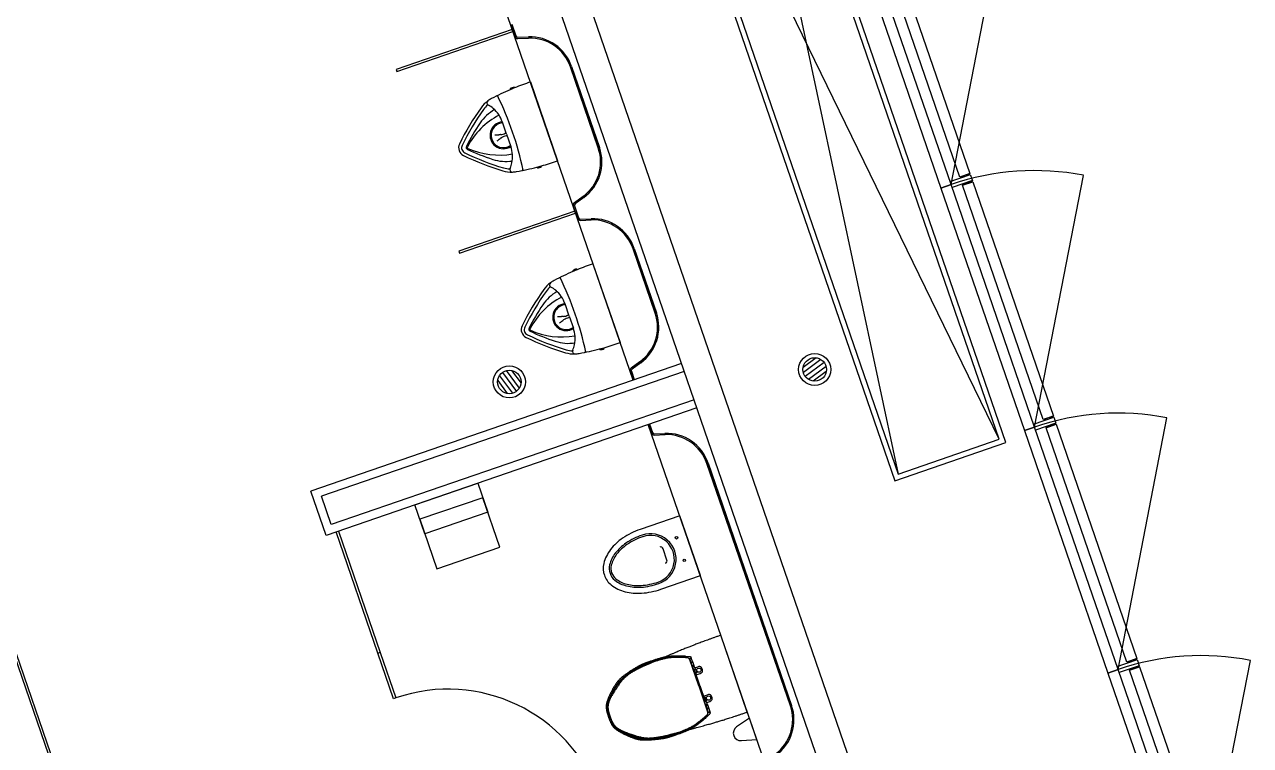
# Model space of a CAD drawing. Extents: x 809431 to 809707, y 818703 to 819368.
# Drawn here: x 809657.83 to 809663.56, y 818744.02 to 818747.39 of the extents above; entities that cross this region are included whole.
import ezdxf

# ---------------------------------------------------------------- set-up
doc = ezdxf.new("R2010")
doc.units = 0
for name, color, linetype in [('Floor Fin', 7, 'Continuous'), ('MAJ221__', 7, 'Continuous'), ('MAJ322__', 7, 'Continuous'), ('MAJ325__', 7, 'Continuous'), ('MAJ342__', 7, 'Continuous'), ('MAJ421__', 7, 'Continuous'), ('MAJ570__', 7, 'Continuous'), ('MAJ740__', 7, 'Continuous')]:
    doc.layers.add(name, color=color, linetype=linetype)

msp = doc.modelspace()

# ---------------------------------------------------------------- linework, layer by layer
at = {"layer": 'Floor Fin'}
for p, q in [((809661.5313, 818745.8346), (809661.4706, 818745.7897)), ((809660.0815, 818745.7747), (809660.1424, 818745.6923)), ((809660.1056, 818745.7758), (809660.1505, 818745.7151)), ((809661.554, 818745.8266), (809661.4716, 818745.7656)), ((809661.5689, 818745.8127), (809661.4805, 818745.7473)), ((809661.5778, 818745.7944), (809661.4954, 818745.7335)), ((809660.0413, 818745.7282), (809660.0862, 818745.6675)), ((809660.0493, 818745.7509), (809660.1103, 818745.6686)), ((809660.0632, 818745.7659), (809660.1286, 818745.6774)), ((809661.5789, 818745.7703), (809661.5182, 818745.7254))]:
    msp.add_line(p, q, dxfattribs=at)
for centre, radius in [((809661.5247, 818745.78), 0.075), ((809661.5247, 818745.78), 0.055), ((809660.0959, 818745.7216), 0.075), ((809660.0959, 818745.7216), 0.055)]:
    msp.add_circle(centre, radius, dxfattribs=at)
at = {"layer": 'MAJ221__'}
for p, q in [((809662.5314, 818741.5048), (809657.9214, 818754.8934)), ((809662.3535, 818741.5916), (809657.8346, 818754.7154)), ((809660.9145, 818745.7708), (809659.2173, 818745.1864)), ((809660.96, 818745.6385), (809659.2628, 818745.0541)), ((809659.2628, 818745.0541), (809659.2173, 818745.1864))]:
    msp.add_line(p, q, dxfattribs=at)
at = {"layer": 'MAJ322__'}
for p, q in [((809662.1629, 818746.6449), (809662.3919, 818747.8229)), ((809662.5536, 818745.5103), (809662.7826, 818746.6882)), ((809662.9443, 818744.3757), (809663.1732, 818745.5536)), ((809663.335, 818743.241), (809663.5639, 818744.419))]:
    msp.add_line(p, q, dxfattribs=at)
for centre in [(809662.5536, 818745.5103), (809662.9443, 818744.3757), (809663.335, 818743.241)]:
    msp.add_arc(centre, 1.2, 79, 109, dxfattribs=at)
at = {"layer": 'MAJ325__'}
for points in [[(809662.1629, 818746.6449), (809661.7722, 818747.7795), (809661.725, 818747.7632), (809662.1156, 818746.6286)], [(809662.5536, 818745.5103), (809662.1629, 818746.6449), (809662.1156, 818746.6286), (809662.5063, 818745.494)], [(809662.9443, 818744.3757), (809662.5536, 818745.5103), (809662.5063, 818745.494), (809662.897, 818744.3594)], [(809659.4807, 818744.4522), (809659.2853, 818745.0195), (809659.2967, 818745.0234), (809659.492, 818744.4561)], [(809657.9678, 818743.9313), (809657.7725, 818744.4986), (809657.7611, 818744.4947), (809657.9565, 818743.9274)], [(809659.5539, 818744.2394), (809659.4807, 818744.4522), (809659.492, 818744.4561), (809659.5653, 818744.2433)], [(809663.335, 818743.241), (809662.9443, 818744.3757), (809662.897, 818744.3594), (809663.2877, 818743.2248)]]:
    msp.add_lwpolyline(points, close=True, dxfattribs=at)
msp.add_arc((809659.8094, 818743.5342), 0.75, 19.91665, 109, dxfattribs=at)
at = {"layer": 'MAJ342__'}
for points in [[(809661.8733, 818747.7932), (809662.251, 818746.6964), (809662.2037, 818746.6801), (809661.826, 818747.7769)], [(809662.2526, 818746.6916), (809662.2624, 818746.6633), (809662.1678, 818746.6307), (809662.158, 818746.6591)], [(809662.2497, 818746.6907), (809662.2481, 818746.6954), (809662.2065, 818746.6811), (809662.2081, 818746.6763)], [(809662.264, 818746.6585), (809662.6416, 818745.5617), (809662.5944, 818745.5455), (809662.2167, 818746.6423)], [(809662.2595, 818746.6623), (809662.2611, 818746.6576), (809662.2195, 818746.6432), (809662.2179, 818746.648)], [(809662.6433, 818745.557), (809662.653, 818745.5287), (809662.5585, 818745.4961), (809662.5487, 818745.5245)], [(809662.6404, 818745.556), (809662.6388, 818745.5608), (809662.5972, 818745.5464), (809662.5988, 818745.5417)], [(809662.6547, 818745.5239), (809663.0323, 818744.4271), (809662.985, 818744.4108), (809662.6074, 818745.5076)], [(809662.6502, 818745.5277), (809662.6518, 818745.523), (809662.6102, 818745.5086), (809662.6086, 818745.5134)], [(809663.0339, 818744.4224), (809663.0437, 818744.394), (809662.9492, 818744.3615), (809662.9394, 818744.3898)], [(809663.0311, 818744.4214), (809663.0295, 818744.4261), (809662.9879, 818744.4118), (809662.9895, 818744.4071)], [(809663.0453, 818744.3893), (809663.423, 818743.2925), (809663.3757, 818743.2762), (809662.9981, 818744.373)], [(809663.0409, 818744.3931), (809663.0425, 818744.3883), (809663.0009, 818744.374), (809662.9993, 818744.3787)]]:
    msp.add_lwpolyline(points, close=True, dxfattribs=at)
at = {"layer": 'MAJ421__'}
for p, q in [((809660.1018, 818747.3939), (809660.1208, 818747.3387)), ((809660.1075, 818747.3958), (809660.1265, 818747.3406)), ((809660.1353, 818747.3346), (809660.1853, 818747.3363)), ((809660.1355, 818747.3286), (809660.1855, 818747.3303)), ((809660.3816, 818747.1955), (809660.5122, 818746.8162)), ((809660.3873, 818747.1975), (809660.5179, 818746.8182)), ((809660.4407, 818746.5893), (809660.4002, 818746.5599)), ((809660.4442, 818746.5845), (809660.4037, 818746.5551)), ((809660.3948, 818746.5429), (809660.4138, 818746.4877)), ((809660.4005, 818746.5448), (809660.4195, 818746.4896)), ((809660.4283, 818746.4836), (809660.4783, 818746.4853)), ((809660.4285, 818746.4776), (809660.4785, 818746.4793)), ((809660.6803, 818746.3465), (809660.7841, 818746.045)), ((809660.6746, 818746.3446), (809660.7784, 818746.043)), ((809660.9014, 818745.8086), (809659.1664, 818745.2112)), ((809660.7069, 818745.8161), (809660.6664, 818745.7867)), ((809660.7104, 818745.8113), (809660.6699, 818745.7818)), ((809660.661, 818745.7697), (809660.6745, 818745.7305)), ((809660.6667, 818745.7716), (809660.6802, 818745.7325)), ((809660.9731, 818745.6006), (809659.238, 818745.0032)), ((809660.7461, 818745.5225), (809660.7596, 818745.4833)), ((809660.7518, 818745.5245), (809660.7653, 818745.4853)), ((809660.7741, 818745.4792), (809660.8241, 818745.481)), ((809660.7743, 818745.4732), (809660.8244, 818745.475)), ((809661.0204, 818745.3402), (809661.4109, 818744.2064)), ((809661.0261, 818745.3422), (809661.4165, 818744.2083)), ((809659.238, 818745.0032), (809659.1664, 818745.2112))]:
    msp.add_line(p, q, dxfattribs=at)
for centre, radius, start, end in [((809660.135, 818747.3435), 0.015, 199, 272), ((809660.135, 818747.3435), 0.009, 199, 272), ((809660.1925, 818747.1304), 0.206, 19, 92), ((809660.1925, 818747.1304), 0.2, 19, 92), ((809660.3231, 818746.7511), 0.2, 306, 19), ((809660.3231, 818746.7511), 0.206, 306, 19), ((809660.409, 818746.5478), 0.015, 126, 199), ((809660.409, 818746.5478), 0.009, 126, 199), ((809660.428, 818746.4926), 0.015, 199, 272), ((809660.428, 818746.4926), 0.009, 199, 272), ((809660.4855, 818746.2795), 0.206, 19, 92), ((809660.4855, 818746.2795), 0.2, 19, 92), ((809660.5893, 818745.9779), 0.2, 306, 19), ((809660.5893, 818745.9779), 0.206, 306, 19), ((809660.6752, 818745.7746), 0.015, 126, 199), ((809660.6752, 818745.7746), 0.009, 126, 199), ((809660.7738, 818745.4882), 0.009, 199, 272), ((809660.7738, 818745.4882), 0.015, 199, 272), ((809660.8313, 818745.2751), 0.206, 19, 92), ((809660.8313, 818745.2751), 0.2, 19, 92), ((809661.2218, 818744.1412), 0.2, 306, 19), ((809661.2218, 818744.1412), 0.206, 306, 19)]:
    msp.add_arc(centre, radius, start, end, dxfattribs=at)
at = {"layer": 'MAJ570__'}
for p, q in [((809661.0533, 818749.3299), (809661.9154, 818745.2905)), ((809662.3881, 818745.4533), (809660.5805, 818749.1671))]:
    msp.add_line(p, q, dxfattribs=at)
for points in [[(809661.8999, 818745.2587), (809662.4199, 818745.4378), (809661.0688, 818749.3617), (809660.5488, 818749.1826)], [(809661.9154, 818745.2905), (809662.3881, 818745.4533), (809661.0533, 818749.3299), (809660.5805, 818749.1671)]]:
    msp.add_lwpolyline(points, close=True, dxfattribs=at)
at = {"layer": 'MAJ740__'}
for p, q in [((809660.6745, 818745.7305), (809659.3788, 818749.4937)), ((809660.1205, 818747.0976), (809660.1199, 818747.099)), ((809660.1943, 818747.1252), (809660.3213, 818746.7564)), ((809660.0995, 818747.0908), (809660.1002, 818747.0891)), ((809660.0829, 818746.8805), (809660.0633, 818746.9373)), ((809660.0284, 818746.8779), (809660.0332, 818746.8782)), ((809660.0332, 818746.8782), (809660.0373, 818746.8783)), ((809660.0373, 818746.8783), (809660.0414, 818746.8783)), ((809660.0414, 818746.8783), (809660.0462, 818746.8783)), ((809660.0491, 818746.8784), (809660.0462, 818746.8783)), ((809660.0515, 818746.8785), (809660.0491, 818746.8784)), ((809660.0539, 818746.8787), (809660.0515, 818746.8785)), ((809660.0562, 818746.879), (809660.0539, 818746.8787)), ((809660.0569, 818746.8628), (809660.0549, 818746.8614)), ((809660.0589, 818746.8641), (809660.0569, 818746.8628)), ((809660.0783, 818746.8861), (809660.0762, 818746.8851)), ((809660.0806, 818746.8872), (809660.0783, 818746.8861)), ((809660.0827, 818746.8733), (809660.0804, 818746.8728)), ((809660.0852, 818746.8739), (809660.0827, 818746.8733)), ((809660.0829, 818746.8805), (809660.1024, 818746.8238)), ((809660.0383, 818746.8491), (809660.0423, 818746.8518)), ((809660.0423, 818746.8518), (809660.0456, 818746.8542)), ((809660.0456, 818746.8542), (809660.0488, 818746.8567)), ((809660.0488, 818746.8567), (809660.0526, 818746.8598)), ((809660.0549, 818746.8614), (809660.0526, 818746.8598)), ((809660.2249, 818746.7269), (809660.2254, 818746.7251)), ((809660.2466, 818746.7312), (809660.2461, 818746.7327)), ((809660.3925, 818746.2398), (809660.3932, 818746.2381)), ((809660.4135, 818746.2466), (809660.4129, 818746.248)), ((809660.4873, 818746.2742), (809660.6143, 818745.9054)), ((809660.3759, 818746.0296), (809660.3564, 818746.0863)), ((809660.3214, 818746.027), (809660.3262, 818746.0272)), ((809660.3262, 818746.0272), (809660.3303, 818746.0274)), ((809660.3303, 818746.0274), (809660.3344, 818746.0274)), ((809660.3344, 818746.0274), (809660.3392, 818746.0273)), ((809660.3353, 818746.0009), (809660.3386, 818746.0033)), ((809660.3386, 818746.0033), (809660.3418, 818746.0058)), ((809660.3421, 818746.0274), (809660.3392, 818746.0273)), ((809660.3418, 818746.0058), (809660.3456, 818746.0088)), ((809660.3445, 818746.0276), (809660.3421, 818746.0274)), ((809660.3469, 818746.0278), (809660.3445, 818746.0276)), ((809660.3479, 818746.0105), (809660.3456, 818746.0088)), ((809660.3492, 818746.028), (809660.3469, 818746.0278)), ((809660.3499, 818746.0119), (809660.3479, 818746.0105)), ((809660.3519, 818746.0132), (809660.3499, 818746.0119)), ((809660.3713, 818746.0352), (809660.3692, 818746.0341)), ((809660.3736, 818746.0363), (809660.3713, 818746.0352)), ((809660.3757, 818746.0224), (809660.3734, 818746.0219)), ((809660.3782, 818746.0229), (809660.3757, 818746.0224)), ((809660.3759, 818746.0296), (809660.3954, 818745.9728)), ((809660.3313, 818745.9981), (809660.3353, 818746.0009)), ((809660.5179, 818745.8759), (809660.5184, 818745.8741)), ((809660.5396, 818745.8802), (809660.5391, 818745.8817)), ((809661.3069, 818743.8938), (809660.7461, 818745.5225)), ((809661.2095, 818744.1767), (809661.0856, 818744.5367)), ((809660.9395, 818744.4354), (809660.9224, 818744.4368)), ((809660.9474, 818744.4313), (809660.9402, 818744.4265)), ((809660.9821, 818744.2994), (809660.9402, 818744.4211)), ((809660.9457, 818744.4113), (809660.9413, 818744.4241)), ((809660.9536, 818744.413), (809660.9469, 818744.4107)), ((809660.9504, 818744.3962), (809660.9471, 818744.4055)), ((809660.9549, 818744.4093), (809660.9478, 818744.4068)), ((809660.9536, 818744.413), (809660.9489, 818744.4266)), ((809660.9588, 818744.398), (809660.9516, 818744.3956)), ((809660.9613, 818744.3937), (809660.9549, 818744.4124)), ((809660.9599, 818744.3914), (809660.9533, 818744.3891)), ((809660.9534, 818744.3889), (809660.984, 818744.3)), ((809660.9607, 818744.3924), (809660.954, 818744.3901)), ((809660.9611, 818744.3908), (809660.9656, 818744.3777)), ((809660.9616, 818744.3747), (809660.9666, 818744.3765)), ((809660.9867, 818744.3013), (809660.9616, 818744.3742)), ((809660.965, 818744.3764), (809660.9622, 818744.3755)), ((809660.9634, 818744.3842), (809660.9774, 818744.3891)), ((809660.9669, 818744.3588), (809660.9721, 818744.3606)), ((809660.9679, 818744.3759), (809660.9727, 818744.3618)), ((809660.9704, 818744.3563), (809660.9681, 818744.3555)), ((809660.9695, 818744.356), (809660.9684, 818744.3593)), ((809660.9703, 818744.3552), (809660.9684, 818744.3545)), ((809660.9697, 818744.3508), (809660.9884, 818744.3573)), ((809660.9704, 818744.3563), (809660.9706, 818744.3558)), ((809660.9819, 818744.2999), (809661.0238, 818744.1783)), ((809661.0144, 818744.2118), (809660.9838, 818744.3006)), ((809660.9867, 818744.3013), (809661.0118, 818744.2284)), ((809661.0038, 818744.2517), (809661.0225, 818744.2582)), ((809661.007, 818744.2487), (809661.0051, 818744.248)), ((809661.0077, 818744.2479), (809661.0054, 818744.2471)), ((809661.0065, 818744.2438), (809661.0117, 818744.2456)), ((809661.0068, 818744.2476), (809661.008, 818744.2443)), ((809661.0077, 818744.2479), (809661.0076, 818744.2484)), ((809661.0121, 818744.2279), (809661.0172, 818744.2297)), ((809661.0178, 818744.2309), (809661.013, 818744.245)), ((809661.0159, 818744.2287), (809661.0131, 818744.2277)), ((809661.0217, 818744.215), (809661.0172, 818744.2281)), ((809661.0194, 818744.2216), (809661.0335, 818744.2264)), ((809661.0211, 818744.2138), (809661.0145, 818744.2115)), ((809661.0223, 818744.2135), (809661.0157, 818744.2112)), ((809661.0165, 818744.2041), (809661.0197, 818744.1948)), ((809661.0243, 818744.2079), (809661.0171, 818744.2054)), ((809661.0321, 818744.1666), (809661.0195, 818744.155)), ((809661.0281, 818744.1966), (809661.021, 818744.1942)), ((809661.0221, 818744.1893), (809661.0265, 818744.1765)), ((809661.0294, 818744.1929), (809661.0227, 818744.1906)), ((809661.0236, 818744.2128), (809661.03, 818744.1941)), ((809661.0358, 818744.1747), (809661.0271, 818744.174)), ((809661.0294, 818744.1929), (809661.0341, 818744.1793)), ((809661.2195, 818744.1477), (809661.1595, 818744.1074)), ((809661.2537, 818744.0484), (809661.2195, 818744.1477)), ((809661.1816, 818744.0432), (809661.2537, 818744.0484))]:
    msp.add_line(p, q, dxfattribs=at)
for points in [[(809660.1097, 818747.371), (809659.566, 818747.1838), (809659.5692, 818747.1743), (809660.1129, 818747.3615)], [(809660.5122, 818746.8162), (809660.3816, 818747.1955), (809660.3873, 818747.1975), (809660.5179, 818746.8182)], [(809660.4027, 818746.52), (809659.859, 818746.3328), (809659.8623, 818746.3234), (809660.4059, 818746.5106)], [(809660.7784, 818746.043), (809660.6746, 818746.3446), (809660.6803, 818746.3465), (809660.7841, 818746.045)], [(809661.4109, 818744.2064), (809661.0204, 818745.3402), (809661.0261, 818745.3422), (809661.4165, 818744.2083)], [(809659.9945, 818745.1124), (809659.7004, 818745.0112), (809659.6538, 818745.1464), (809659.9479, 818745.2476)], [(809660.0511, 818744.9479), (809659.9712, 818745.18), (809659.6771, 818745.0788), (809659.7571, 818744.8467)]]:
    msp.add_lwpolyline(points, close=True, dxfattribs=at)
for points in [[(809660.8933, 818745.0951), (809660.708, 818745.0313)], [(809660.8044, 818744.7514), (809660.9897, 818744.8153), (809660.8933, 818745.0951)], [(809660.8334, 818744.8884), (809660.8151, 818744.9413)]]:
    msp.add_lwpolyline(points, dxfattribs=at)
for centre, radius in [((809660.878, 818744.9926), 0.006), ((809660.9145, 818744.8867), 0.006), ((809660.9829, 818744.3732), 0.00989), ((809661.028, 818744.2423), 0.00989)]:
    msp.add_circle(centre, radius, dxfattribs=at)
for centre, radius, start, end in [((809660.1014, 818747.0916), 0.002, 130.62499, 201.87565), ((809660.1196, 818747.0703), 0.03, 111.87565, 130.62499), ((809660.5945, 818745.9409), 1.25, 112.28356, 113.29222), ((809660.1196, 818747.0703), 0.03, 93.12631, 111.87565), ((809660.1181, 818747.0983), 0.002, 21.87565, 93.12631), ((809660.5945, 818745.9409), 1.25, 108.67109, 112.28356), ((809660.0777, 818746.9233), 0.14, 125.80396, 144.51924), ((809660.0028, 818747.0271), 0.012, 125.80396, 244.40472), ((809660.0777, 818746.9233), 0.14, 117.74806, 125.80396), ((809660.5945, 818745.9409), 1.25, 113.29222, 117.74806), ((809660.038, 818747.0546), 0.005, 25.8851, 116.5458), ((809658.693, 818746.402), 1.5, 19, 26.07813), ((809660.9408, 818746.308), 1.2, 144.51924, 153.97176), ((809660.9408, 818746.308), 1.186, 144.51924, 153.97176), ((809660.1251, 818746.8215), 0.2, 119.53153, 145.9995), ((809660.0777, 818746.9233), 0.126, 131.14411, 144.51924), ((809659.9544, 818746.9261), 0.1, 48.85262, 64.40472), ((809659.9215, 818746.8884), 0.15, 19, 48.85262), ((809660.7883, 818746.3742), 1, 145.9995, 153.30521), ((809660.21, 818746.6595), 0.35, 117.6384, 152.47001), ((809660.0687, 818746.8757), 0.063, 95.23027, 302.76973), ((809660.0687, 818746.8757), 0.058, 94.01189, 199), ((809660.0528, 818746.926), 0.0471, 274.14172, 299.74311), ((809660.0963, 818746.8028), 0.0718, 102.79178, 121.34215), ((809658.693, 818746.402), 1.5, 11.92186, 19), ((809659.8985, 818746.8171), 0.04, 153.97176, 199), ((809659.8985, 818746.8171), 0.026, 153.97176, 199), ((809659.8985, 818746.8171), 0.026, 199, 244.02824), ((809659.9039, 818746.8189), 0.01, 153.30521, 199), ((809659.9039, 818746.8189), 0.01, 199, 244.69479), ((809659.9041, 818746.819), 0.005, 152.47001, 199), ((809659.9041, 818746.819), 0.005, 199, 245.52998), ((809660.327, 818747.7139), 1, 244.69479, 252.00049), ((809660.047, 818747.133), 0.35, 245.52998, 280.3616), ((809660.0687, 818746.8757), 0.058, 199, 303.98811), ((809659.9606, 818746.775), 0.15, 349.14738, 19), ((809659.8985, 818746.8171), 0.04, 199, 244.02824), ((809660.4065, 818747.8599), 1.2, 244.02824, 253.48076), ((809660.4065, 818747.8599), 1.186, 244.02824, 253.48076), ((809660.0798, 818746.9531), 0.2, 252.00049, 278.46846), ((809659.9075, 818747.9359), 1.25, 285.71644, 289.32891), ((809660.1051, 818746.8437), 0.14, 253.48076, 272.19603), ((809660.1051, 818746.8437), 0.126, 253.48076, 266.85588), ((809660.11, 818746.7158), 0.012, 153.59527, 272.19603), ((809660.0097, 818746.7656), 0.1, 333.59527, 349.14738), ((809660.1051, 818746.8437), 0.14, 272.19603, 280.25194), ((809659.9075, 818747.9359), 1.25, 280.25194, 284.70778), ((809660.1547, 818746.7157), 0.005, 281.4542, 12.1149), ((809659.9075, 818747.9359), 1.25, 284.70778, 285.71644), ((809660.2274, 818746.7257), 0.002, 196.12435, 267.37501), ((809660.2286, 818746.7536), 0.03, 267.37501, 286.12435), ((809660.2286, 818746.7536), 0.03, 286.12435, 304.87369), ((809660.2447, 818746.7307), 0.002, 304.87369, 16.12435), ((809660.8875, 818745.09), 1.25, 113.29222, 117.74806), ((809660.3944, 818746.2406), 0.002, 130.62499, 201.87565), ((809660.4126, 818746.2193), 0.03, 111.87565, 130.62499), ((809660.8875, 818745.09), 1.25, 112.28356, 113.29222), ((809660.4126, 818746.2193), 0.03, 93.12631, 111.87565), ((809660.4111, 818746.2473), 0.002, 21.87565, 93.12631), ((809660.8875, 818745.09), 1.25, 108.67109, 112.28356), ((809660.3707, 818746.0723), 0.14, 125.80396, 144.51924), ((809660.2958, 818746.1761), 0.012, 125.80396, 244.40472), ((809660.3707, 818746.0723), 0.14, 117.74806, 125.80396), ((809660.331, 818746.2037), 0.005, 25.8851, 116.5458), ((809658.986, 818745.551), 1.5, 19, 26.07813), ((809661.2339, 818745.4571), 1.2, 144.51924, 153.97176), ((809661.2339, 818745.4571), 1.186, 144.51924, 153.97176), ((809660.503, 818745.8086), 0.35, 117.6384, 152.47001), ((809660.4181, 818745.9706), 0.2, 119.53153, 145.9995), ((809660.3707, 818746.0723), 0.126, 131.14411, 144.51924), ((809660.2474, 818746.0751), 0.1, 48.85262, 64.40472), ((809660.2145, 818746.0375), 0.15, 19, 48.85262), ((809661.0814, 818745.5232), 1, 145.9995, 153.30521), ((809660.3617, 818746.0247), 0.063, 95.23027, 302.76973), ((809660.3617, 818746.0247), 0.058, 94.01189, 199), ((809660.3617, 818746.0247), 0.058, 199, 303.98811), ((809660.3458, 818746.075), 0.0471, 274.14172, 299.74311), ((809660.3893, 818745.9518), 0.0718, 102.79178, 121.34215), ((809658.986, 818745.551), 1.5, 11.92186, 19), ((809660.1915, 818745.9661), 0.04, 153.97176, 199), ((809660.1915, 818745.9661), 0.04, 199, 244.02824), ((809660.1915, 818745.9661), 0.026, 153.97176, 199), ((809660.1915, 818745.9661), 0.026, 199, 244.02824), ((809660.1969, 818745.9679), 0.01, 153.30521, 199), ((809660.1969, 818745.9679), 0.01, 199, 244.69479), ((809660.1971, 818745.968), 0.005, 152.47001, 199), ((809660.1971, 818745.968), 0.005, 199, 245.52998), ((809660.62, 818746.8629), 1, 244.69479, 252.00049), ((809660.34, 818746.282), 0.35, 245.52998, 280.3616), ((809660.2536, 818745.924), 0.15, 349.14738, 19), ((809660.6995, 818747.0089), 1.2, 244.02824, 253.48076), ((809660.6995, 818747.0089), 1.186, 244.02824, 253.48076), ((809660.3728, 818746.1021), 0.2, 252.00049, 278.46846), ((809660.3027, 818745.9146), 0.1, 333.59527, 349.14738), ((809660.2006, 818747.085), 1.25, 285.71644, 289.32891), ((809660.3981, 818745.9927), 0.14, 253.48076, 272.19603), ((809660.3981, 818745.9927), 0.126, 253.48076, 266.85588), ((809660.403, 818745.8648), 0.012, 153.59527, 272.19603), ((809660.3981, 818745.9927), 0.14, 272.19603, 280.25194), ((809660.2006, 818747.085), 1.25, 280.25194, 284.70778), ((809660.4477, 818745.8648), 0.005, 281.4542, 12.1149), ((809660.2006, 818747.085), 1.25, 284.70778, 285.71644), ((809660.5204, 818745.8747), 0.002, 196.12435, 267.37501), ((809660.5217, 818745.9027), 0.03, 267.37501, 286.12435), ((809660.5217, 818745.9027), 0.03, 286.12435, 304.87369), ((809660.5377, 818745.8797), 0.002, 304.87369, 16.12435), ((809660.8219, 818744.7004), 0.35, 109, 124.0495), ((809660.7642, 818744.7858), 0.2469, 124.0495, 141.98852), ((809660.8219, 818744.7004), 0.322, 109, 124.0495), ((809660.8219, 818744.7004), 0.314, 109, 124.0495), ((809660.7562, 818744.8914), 0.12, 289, 109), ((809660.7562, 818744.8914), 0.112, 289, 109), ((809660.7051, 818744.8319), 0.172, 141.98852, 166.45753), ((809660.7051, 818744.8319), 0.144, 141.98852, 166.45753), ((809660.7051, 818744.8319), 0.136, 141.98852, 166.45753), ((809660.7642, 818744.7858), 0.2189, 124.0495, 141.98852), ((809660.7642, 818744.7858), 0.2109, 124.0495, 141.98852), ((809660.8038, 818744.9374), 0.012, 19, 109), ((809660.6336, 818744.8492), 0.0984, 166.45753, 199), ((809660.6336, 818744.8492), 0.0704, 166.45753, 199), ((809660.6336, 818744.8492), 0.0624, 166.45753, 199), ((809660.822, 818744.8845), 0.012, 289, 19), ((809660.6336, 818744.8492), 0.0984, 199, 231.54247), ((809660.6336, 818744.8492), 0.0704, 199, 231.54247), ((809660.6336, 818744.8492), 0.0624, 199, 231.54247), ((809660.6794, 818744.9068), 0.136, 231.54247, 256.01148), ((809660.6794, 818744.9068), 0.172, 231.54247, 256.01148), ((809660.6794, 818744.9068), 0.144, 231.54247, 256.01148), ((809660.6975, 818744.9796), 0.2469, 256.01148, 273.95049), ((809660.6975, 818744.9796), 0.2189, 256.01148, 273.95049), ((809660.6975, 818744.9796), 0.2109, 256.01148, 273.95049), ((809660.6904, 818745.0824), 0.314, 273.95049, 289), ((809660.6904, 818745.0824), 0.322, 273.95049, 289), ((809660.6904, 818745.0824), 0.35, 273.95049, 289), ((809661.1791, 818744.0782), 0.0351, 123.86167, 274.13854)]:
    msp.add_arc(centre, radius, start, end, dxfattribs=at)
for points, degree in [([(809661.0856, 818744.5367), (809660.9933, 818744.5037), (809660.9019, 818744.468), (809660.8117, 818744.4295)], 2), ([(809660.7587, 818744.4107), (809660.7207, 818744.3976), (809660.6849, 818744.3792), (809660.6522, 818744.356)], 2), ([(809660.7596, 818744.4079), (809660.722, 818744.3949), (809660.6864, 818744.3766), (809660.6539, 818744.3536)], 2), ([(809660.7564, 818744.4144), (809660.7252, 818744.4037), (809660.6953, 818744.3893), (809660.6674, 818744.3717)], 2), ([(809660.8117, 818744.4295), (809660.7848, 818744.4181), (809660.7579, 818744.4064), (809660.7312, 818744.3944)], 2), ([(809660.9147, 818744.4384), (809660.8609, 818744.4401), (809660.8073, 818744.4319), (809660.7564, 818744.4144)], 2), ([(809660.9181, 818744.4344), (809660.8639, 818744.4364), (809660.8099, 818744.4283), (809660.7587, 818744.4107)], 2), ([(809660.927, 818744.4311), (809660.8703, 818744.4343), (809660.8134, 818744.4264), (809660.7596, 818744.4079)], 2), ([(809660.9209, 818744.4352), (809660.9194, 818744.4372), (809660.9172, 818744.4384), (809660.9147, 818744.4384)], 2), ([(809660.9181, 818744.4344), (809660.9198, 818744.4344), (809660.9215, 818744.4353), (809660.9224, 818744.4368)], 2), ([(809660.9402, 818744.4211), (809660.9382, 818744.4268), (809660.933, 818744.4307), (809660.927, 818744.4311)], 2), ([(809660.9474, 818744.433), (809660.945, 818744.4343), (809660.9423, 818744.4351), (809660.9395, 818744.4354)], 2), ([(809660.9413, 818744.4241), (809660.941, 818744.4249), (809660.9406, 818744.4257), (809660.9402, 818744.4265)], 2), ([(809660.9457, 818744.4113), (809660.9458, 818744.4108), (809660.9464, 818744.4105), (809660.9469, 818744.4107)], 2), ([(809660.9489, 818744.4266), (809660.9484, 818744.4281), (809660.9478, 818744.4296), (809660.9469, 818744.431)], 2), ([(809660.9478, 818744.4068), (809660.9472, 818744.4066), (809660.947, 818744.406), (809660.9471, 818744.4055), (809660.9471, 818744.4055), (809660.9471, 818744.4055), (809660.9471, 818744.4055)], 3), ([(809660.9474, 818744.4313), (809660.9479, 818744.4316), (809660.9481, 818744.4322), (809660.9478, 818744.4326), (809660.9477, 818744.4328), (809660.9476, 818744.4329), (809660.9474, 818744.433)], 3), ([(809660.9504, 818744.3962), (809660.9505, 818744.3957), (809660.9511, 818744.3954), (809660.9516, 818744.3956)], 2), ([(809660.9549, 818744.4124), (809660.9547, 818744.4129), (809660.9541, 818744.4132), (809660.9536, 818744.413)], 2), ([(809660.9549, 818744.4093), (809660.9554, 818744.4094), (809660.9557, 818744.41), (809660.9555, 818744.4105)], 2), ([(809660.96, 818744.3974), (809660.9599, 818744.3979), (809660.9593, 818744.3982), (809660.9588, 818744.398)], 2), ([(809660.6674, 818744.3717), (809660.6226, 818744.3433), (809660.5868, 818744.3026), (809660.5645, 818744.2545)], 2), ([(809660.6522, 818744.356), (809660.616, 818744.3285), (809660.5872, 818744.2923), (809660.5686, 818744.2508)], 2), ([(809660.654, 818744.3537), (809660.6181, 818744.3264), (809660.5897, 818744.2906), (809660.5713, 818744.2496)], 2), ([(809660.7312, 818744.3944), (809660.6661, 818744.3653), (809660.6117, 818744.3165), (809660.5757, 818744.2548)], 2), ([(809660.954, 818744.3901), (809660.9535, 818744.3899), (809660.9532, 818744.3894), (809660.9534, 818744.3889)], 2), ([(809660.9611, 818744.3908), (809660.961, 818744.3913), (809660.9604, 818744.3916), (809660.9599, 818744.3914)], 2), ([(809660.9607, 818744.3924), (809660.9612, 818744.3926), (809660.9615, 818744.3932), (809660.9613, 818744.3937)], 2), ([(809660.9622, 818744.3755), (809660.9617, 818744.3753), (809660.9614, 818744.3747), (809660.9616, 818744.3742)], 2), ([(809660.965, 818744.3764), (809660.9656, 818744.3766), (809660.9658, 818744.3772), (809660.9656, 818744.3777)], 2), ([(809660.9679, 818744.3759), (809660.9677, 818744.3764), (809660.9671, 818744.3766), (809660.9666, 818744.3765)], 2), ([(809660.9703, 818744.3552), (809660.9705, 818744.3553), (809660.9707, 818744.3556), (809660.9706, 818744.3558)], 2), ([(809660.9721, 818744.3606), (809660.9726, 818744.3608), (809660.9729, 818744.3613), (809660.9727, 818744.3618)], 2), ([(809660.9884, 818744.3573), (809660.9972, 818744.3603), (809661.0018, 818744.3699), (809660.9988, 818744.3787), (809660.9958, 818744.3874), (809660.9862, 818744.3921), (809660.9774, 818744.3891)], 3), ([(809660.5645, 818744.2545), (809660.5498, 818744.223), (809660.548, 818744.187), (809660.5595, 818744.1542)], 2), ([(809660.5686, 818744.2508), (809660.555, 818744.2208), (809660.5535, 818744.1867), (809660.5642, 818744.1555)], 2), ([(809660.5757, 818744.2548), (809660.5583, 818744.225), (809660.5548, 818744.1891), (809660.566, 818744.1564)], 2), ([(809660.5713, 818744.2496), (809660.5581, 818744.2202), (809660.5565, 818744.1869), (809660.567, 818744.1565)], 2), ([(809661.0076, 818744.2484), (809661.0075, 818744.2486), (809661.0072, 818744.2488), (809661.007, 818744.2487)], 2), ([(809661.013, 818744.245), (809661.0128, 818744.2455), (809661.0122, 818744.2457), (809661.0117, 818744.2456)], 2), ([(809661.0118, 818744.2284), (809661.012, 818744.2278), (809661.0126, 818744.2276), (809661.0131, 818744.2277)], 2), ([(809661.0172, 818744.2281), (809661.017, 818744.2286), (809661.0164, 818744.2289), (809661.0159, 818744.2287)], 2), ([(809661.0172, 818744.2297), (809661.0177, 818744.2299), (809661.018, 818744.2304), (809661.0178, 818744.2309)], 2), ([(809661.0335, 818744.2264), (809661.0422, 818744.2294), (809661.0469, 818744.239), (809661.0439, 818744.2478), (809661.0409, 818744.2565), (809661.0313, 818744.2612), (809661.0225, 818744.2582)], 3), ([(809660.9278, 818744.0925), (809661.0225, 818744.1177), (809661.1165, 818744.1458), (809661.2095, 818744.1767)], 2), ([(809661.0144, 818744.2118), (809661.0146, 818744.2113), (809661.0151, 818744.211), (809661.0157, 818744.2112)], 2), ([(809661.0171, 818744.2054), (809661.0166, 818744.2052), (809661.0163, 818744.2046), (809661.0165, 818744.2041)], 2), ([(809661.0196, 818744.1623), (809661.0241, 818744.1662), (809661.0258, 818744.1726), (809661.0238, 818744.1783)], 2), ([(809661.0197, 818744.1948), (809661.0199, 818744.1943), (809661.0204, 818744.194), (809661.021, 818744.1942), (809661.021, 818744.1942), (809661.021, 818744.1942), (809661.021, 818744.1942)], 3), ([(809661.0211, 818744.2138), (809661.0216, 818744.2139), (809661.0218, 818744.2145), (809661.0217, 818744.215)], 2), ([(809661.0227, 818744.1906), (809661.0222, 818744.1904), (809661.0219, 818744.1898), (809661.0221, 818744.1893)], 2), ([(809661.0236, 818744.2128), (809661.0234, 818744.2134), (809661.0229, 818744.2136), (809661.0223, 818744.2135)], 2), ([(809661.0243, 818744.2079), (809661.0248, 818744.208), (809661.0251, 818744.2086), (809661.0249, 818744.2091)], 2), ([(809661.0271, 818744.174), (809661.027, 818744.1748), (809661.0268, 818744.1757), (809661.0265, 818744.1765)], 2), ([(809661.0294, 818744.196), (809661.0292, 818744.1965), (809661.0286, 818744.1968), (809661.0281, 818744.1966)], 2), ([(809661.0294, 818744.1929), (809661.0299, 818744.1931), (809661.0302, 818744.1936), (809661.03, 818744.1941)], 2), ([(809661.0321, 818744.1666), (809661.0341, 818744.1685), (809661.0357, 818744.1707), (809661.0368, 818744.1733)], 2), ([(809661.0352, 818744.1746), (809661.035, 818744.1762), (809661.0347, 818744.1778), (809661.0341, 818744.1793)], 2), ([(809661.0368, 818744.1733), (809661.0371, 818744.1738), (809661.0368, 818744.1744), (809661.0363, 818744.1746), (809661.0362, 818744.1747), (809661.036, 818744.1747), (809661.0358, 818744.1747)], 3), ([(809660.5595, 818744.1542), (809660.5706, 818744.1213), (809660.5942, 818744.094), (809660.6252, 818744.0782)], 2), ([(809660.564, 818744.1561), (809660.5748, 818744.1249), (809660.597, 818744.099), (809660.6261, 818744.0836)], 2), ([(809660.566, 818744.1564), (809660.5773, 818744.1238), (809660.6022, 818744.0976), (809660.6342, 818744.0848)], 2), ([(809660.5668, 818744.157), (809660.5773, 818744.1266), (809660.599, 818744.1013), (809660.6275, 818744.0862)], 2), ([(809660.8734, 818744.0775), (809660.9272, 818744.096), (809660.9768, 818744.1248), (809661.0196, 818744.1623)], 2), ([(809660.8744, 818744.0747), (809660.9256, 818744.0923), (809660.9731, 818744.1192), (809661.0146, 818744.1541)], 2), ([(809660.8749, 818744.0703), (809660.9258, 818744.0879), (809660.973, 818744.1145), (809661.0144, 818744.1489)], 2), ([(809661.0144, 818744.1489), (809661.0163, 818744.1504), (809661.0174, 818744.1528), (809661.0173, 818744.1552)], 2), ([(809661.0195, 818744.155), (809661.0178, 818744.1555), (809661.016, 818744.1552), (809661.0146, 818744.1541)], 2), ([(809660.6252, 818744.0782), (809660.6724, 818744.0541), (809660.7256, 818744.044), (809660.7784, 818744.0493)], 2), ([(809660.6261, 818744.0836), (809660.6664, 818744.0624), (809660.7113, 818744.0516), (809660.7568, 818744.0522)], 2), ([(809660.6275, 818744.0862), (809660.6673, 818744.0653), (809660.7117, 818744.0546), (809660.7567, 818744.0551)], 2), ([(809660.6342, 818744.0848), (809660.7005, 818744.0584), (809660.7734, 818744.0534), (809660.8427, 818744.0706)], 2), ([(809660.7566, 818744.0551), (809660.7964, 818744.057), (809660.8357, 818744.0645), (809660.8734, 818744.0775)], 2), ([(809660.7568, 818744.0522), (809660.7968, 818744.054), (809660.8364, 818744.0616), (809660.8744, 818744.0747)], 2), ([(809660.7784, 818744.0493), (809660.8113, 818744.0525), (809660.8436, 818744.0596), (809660.8749, 818744.0703)], 2), ([(809660.8427, 818744.0706), (809660.8711, 818744.0776), (809660.8995, 818744.0849), (809660.9278, 818744.0925)], 2)]:
    msp.add_open_spline(points, degree=degree, dxfattribs=at)

doc.saveas('drawing.dxf')
